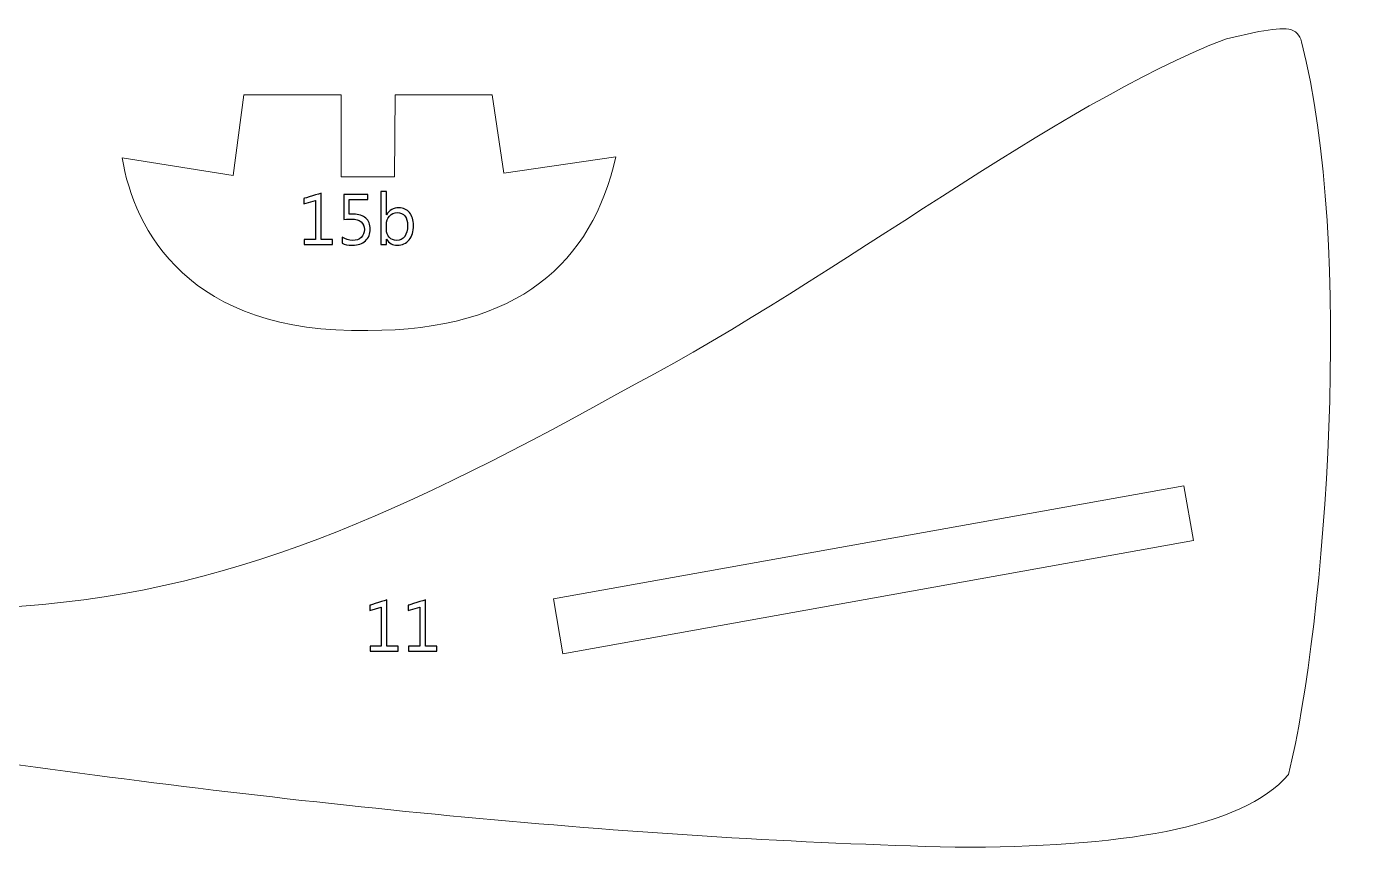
# Model space of a CAD drawing. Header units: centimetres. Extents: x -19.4 to 19.9, y -26.5 to 22.7.
# Drawn here: x 11.88 to 19.76, y -0.95 to 3.92 of the extents above; entities that cross this region are included whole.
import ezdxf

# ---------------------------------------------------------------- set-up
doc = ezdxf.new("R2010")
doc.units = ezdxf.units.CM
doc.header["$MEASUREMENT"] = 0
doc.layers.add('Camada 1', color=7, linetype='Continuous')

msp = doc.modelspace()

# ---------------------------------------------------------------- linework, layer by layer
at = {"layer": 'Camada 1', "color": 7, "lineweight": 9}
for points, knots in [([(19.36805, -0.52056), (19.0927, -0.84228), (18.36591, -0.9528), (17.39038, -0.95164), (17.39038, -0.95164), (15.5, -0.90316), (13.63281, -0.71134), (11.75615, -0.45247), (11.75615, -0.45247), (11.31918, -0.3888), (11.04032, -0.24453), (11.0438, 0.08312), (11.0438, 0.08312), (11.07917, 0.37846), (11.39479, 0.46808), (11.72457, 0.47221), (11.72457, 0.47221), (13.08022, 0.5396), (14.13726, 1.04369), (15.49136, 1.79754), (15.49136, 1.79754), (16.71144, 2.44339), (17.96469, 3.445), (18.99971, 3.84808), (18.99971, 3.84808), (18.99971, 3.84808), (19.19294, 3.88981), (19.19294, 3.88981), (19.19294, 3.88981), (19.35045, 3.92), (19.42606, 3.91653), (19.44496, 3.82885), (19.44496, 3.82885), (19.75977, 2.62616), (19.59039, 0.38517), (19.36805, -0.52056)], [0, 0, 0, 0, 0.1, 0.1, 0.1, 0.1, 0.2, 0.2, 0.2, 0.2, 0.3, 0.3, 0.3, 0.3, 0.4, 0.4, 0.4, 0.4, 0.5, 0.5, 0.5, 0.5, 0.6, 0.6, 0.6, 0.6, 0.7, 0.7, 0.7, 0.7, 0.8, 0.8, 0.8, 0.8, 1, 1, 1, 1]), ([(13.16848, 3.51509), (13.16848, 3.51509), (13.74721, 3.51499), (13.74721, 3.51499), (13.74721, 3.51499), (13.74721, 3.51499), (13.74616, 3.02765), (13.74616, 3.02765), (13.74616, 3.02765), (13.74616, 3.02765), (14.06349, 3.02779), (14.06349, 3.02779), (14.06349, 3.02779), (14.06349, 3.02779), (14.06685, 3.51485), (14.06685, 3.51485), (14.06685, 3.51485), (14.06685, 3.51485), (14.6434, 3.51505), (14.6434, 3.51505), (14.6434, 3.51505), (14.6434, 3.51505), (14.71099, 3.04898), (14.71099, 3.04898), (14.71099, 3.04898), (14.71099, 3.04898), (15.37572, 3.14653), (15.37572, 3.14653), (15.37572, 3.14653), (15.23631, 2.51995), (14.79948, 2.1152), (13.90544, 2.11579), (13.90544, 2.11579), (12.84173, 2.09275), (12.51507, 2.71417), (12.44708, 3.14112), (12.44708, 3.14112), (12.44708, 3.14112), (13.10561, 3.03636), (13.10561, 3.03636), (13.10561, 3.03636), (13.10561, 3.03636), (13.16848, 3.51509), (13.16848, 3.51509)], [0, 0, 0, 0, 0.0833333, 0.0833333, 0.0833333, 0.0833333, 0.1666667, 0.1666667, 0.1666667, 0.1666667, 0.25, 0.25, 0.25, 0.25, 0.3333333, 0.3333333, 0.3333333, 0.3333333, 0.4166667, 0.4166667, 0.4166667, 0.4166667, 0.5, 0.5, 0.5, 0.5, 0.5833333, 0.5833333, 0.5833333, 0.5833333, 0.6666667, 0.6666667, 0.6666667, 0.6666667, 0.75, 0.75, 0.75, 0.75, 0.8333333, 0.8333333, 0.8333333, 0.8333333, 1, 1, 1, 1]), ([(15.06185, 0.19724), (15.06185, 0.19724), (15.00686, 0.52285), (15.00686, 0.52285), (15.00686, 0.52285), (15.00686, 0.52285), (18.74731, 1.19321), (18.74731, 1.19321), (18.74731, 1.19321), (18.74731, 1.19321), (18.80542, 0.86876), (18.80542, 0.86876), (18.80542, 0.86876), (18.80542, 0.86876), (15.06185, 0.19724), (15.06185, 0.19724)], [0, 0, 0, 0, 0.2, 0.2, 0.2, 0.2, 0.4, 0.4, 0.4, 0.4, 0.6, 0.6, 0.6, 0.6, 1, 1, 1, 1])]:
    msp.add_open_spline(points, degree=3, knots=knots, dxfattribs=at)
at = {"layer": 'Camada 1', "color": 7}
for points, knots in [([(13.6944, 2.6272), (13.6944, 2.6272), (13.52676, 2.6272), (13.52676, 2.6272), (13.52676, 2.6272), (13.52676, 2.6272), (13.52676, 2.65683), (13.52676, 2.65683), (13.52676, 2.65683), (13.52676, 2.65683), (13.59364, 2.65683), (13.59364, 2.65683), (13.59364, 2.65683), (13.59364, 2.65683), (13.59364, 2.88727), (13.59364, 2.88727), (13.59364, 2.88727), (13.59364, 2.88727), (13.52506, 2.86681), (13.52506, 2.86681), (13.52506, 2.86681), (13.52506, 2.86681), (13.52506, 2.89898), (13.52506, 2.89898), (13.52506, 2.89898), (13.52506, 2.89898), (13.62751, 2.93031), (13.62751, 2.93031), (13.62751, 2.93031), (13.62751, 2.93031), (13.62751, 2.65683), (13.62751, 2.65683), (13.62751, 2.65683), (13.62751, 2.65683), (13.6944, 2.65683), (13.6944, 2.65683), (13.6944, 2.65683), (13.6944, 2.65683), (13.6944, 2.6272), (13.6944, 2.6272)], [0, 0, 0, 0, 0.0909091, 0.0909091, 0.0909091, 0.0909091, 0.1818182, 0.1818182, 0.1818182, 0.1818182, 0.2727273, 0.2727273, 0.2727273, 0.2727273, 0.3636364, 0.3636364, 0.3636364, 0.3636364, 0.4545455, 0.4545455, 0.4545455, 0.4545455, 0.5454545, 0.5454545, 0.5454545, 0.5454546, 0.6363636, 0.6363636, 0.6363636, 0.6363636, 0.7272727, 0.7272727, 0.7272727, 0.7272727, 0.8181818, 0.8181818, 0.8181818, 0.8181818, 1, 1, 1, 1]), ([(13.7524, 2.6344), (13.7524, 2.6344), (13.7524, 2.67038), (13.7524, 2.67038), (13.7524, 2.67038), (13.77265, 2.65712), (13.79325, 2.65048), (13.8142, 2.65048), (13.8142, 2.65048), (13.83516, 2.65048), (13.85202, 2.65641), (13.86486, 2.66826), (13.86486, 2.66826), (13.87764, 2.68005), (13.88406, 2.69578), (13.88406, 2.71533), (13.88406, 2.71533), (13.88406, 2.73473), (13.87749, 2.7499), (13.86444, 2.76076), (13.86444, 2.76076), (13.85132, 2.77163), (13.83262, 2.77706), (13.80821, 2.77706), (13.80821, 2.77706), (13.79995, 2.77706), (13.78443, 2.77622), (13.76171, 2.77459), (13.76171, 2.77459), (13.76171, 2.77459), (13.76171, 2.92354), (13.76171, 2.92354), (13.76171, 2.92354), (13.76171, 2.92354), (13.90522, 2.92354), (13.90522, 2.92354), (13.90522, 2.92354), (13.90522, 2.92354), (13.90522, 2.89306), (13.90522, 2.89306), (13.90522, 2.89306), (13.90522, 2.89306), (13.79388, 2.89306), (13.79388, 2.89306), (13.79388, 2.89306), (13.79388, 2.89306), (13.79388, 2.80585), (13.79388, 2.80585), (13.79388, 2.80585), (13.80299, 2.80641), (13.81138, 2.8067), (13.81914, 2.8067), (13.81914, 2.8067), (13.85082, 2.8067), (13.87538, 2.79872), (13.89273, 2.78285), (13.89273, 2.78285), (13.91009, 2.76697), (13.91877, 2.74517), (13.91877, 2.71751), (13.91877, 2.71751), (13.91877, 2.68887), (13.90946, 2.66579), (13.89076, 2.64837), (13.89076, 2.64837), (13.87206, 2.63087), (13.84638, 2.62212), (13.81385, 2.62212), (13.81385, 2.62212), (13.78641, 2.62212), (13.76594, 2.62621), (13.7524, 2.6344)], [0, 0, 0, 0, 0.0526316, 0.0526316, 0.0526316, 0.0526316, 0.1052632, 0.1052632, 0.1052632, 0.1052632, 0.1578947, 0.1578947, 0.1578947, 0.1578947, 0.2105263, 0.2105263, 0.2105263, 0.2105263, 0.2631579, 0.2631579, 0.2631579, 0.2631579, 0.3157895, 0.3157895, 0.3157895, 0.3157895, 0.3684211, 0.3684211, 0.3684211, 0.3684211, 0.4210526, 0.4210526, 0.4210526, 0.4210526, 0.4736842, 0.4736842, 0.4736842, 0.4736842, 0.5263158, 0.5263158, 0.5263158, 0.5263158, 0.5789474, 0.5789474, 0.5789474, 0.5789474, 0.6315789, 0.6315789, 0.6315789, 0.631579, 0.6842105, 0.6842105, 0.6842105, 0.6842105, 0.7368421, 0.7368421, 0.7368421, 0.7368421, 0.7894737, 0.7894737, 0.7894737, 0.7894737, 0.8421053, 0.8421053, 0.8421053, 0.8421053, 0.8947368, 0.8947368, 0.8947368, 0.8947369, 1, 1, 1, 1]), ([(14.01571, 2.65754), (14.01571, 2.65754), (14.01487, 2.65754), (14.01487, 2.65754), (14.01487, 2.65754), (14.01487, 2.65754), (14.01487, 2.6272), (14.01487, 2.6272), (14.01487, 2.6272), (14.01487, 2.6272), (13.981, 2.6272), (13.981, 2.6272), (13.981, 2.6272), (13.981, 2.6272), (13.981, 2.94047), (13.981, 2.94047), (13.981, 2.94047), (13.981, 2.94047), (14.01487, 2.94047), (14.01487, 2.94047), (14.01487, 2.94047), (14.01487, 2.94047), (14.01487, 2.8019), (14.01487, 2.8019), (14.01487, 2.8019), (14.01487, 2.8019), (14.01571, 2.8019), (14.01571, 2.8019), (14.01571, 2.8019), (14.03237, 2.82991), (14.05678, 2.84395), (14.08888, 2.84395), (14.08888, 2.84395), (14.11605, 2.84395), (14.13728, 2.8345), (14.15266, 2.81552), (14.15266, 2.81552), (14.16805, 2.79654), (14.17574, 2.77114), (14.17574, 2.73924), (14.17574, 2.73924), (14.17574, 2.70382), (14.16713, 2.67539), (14.14991, 2.65408), (14.14991, 2.65408), (14.13263, 2.63277), (14.10906, 2.62212), (14.07914, 2.62212), (14.07914, 2.62212), (14.0512, 2.62212), (14.03004, 2.6339), (14.01571, 2.65754)], [0, 0, 0, 0, 0.0714286, 0.0714286, 0.0714286, 0.0714286, 0.1428571, 0.1428571, 0.1428571, 0.1428572, 0.2142857, 0.2142857, 0.2142857, 0.2142857, 0.2857143, 0.2857143, 0.2857143, 0.2857143, 0.3571429, 0.3571429, 0.3571429, 0.3571429, 0.4285714, 0.4285714, 0.4285714, 0.4285714, 0.5, 0.5, 0.5, 0.5, 0.5714286, 0.5714286, 0.5714286, 0.5714286, 0.6428571, 0.6428571, 0.6428571, 0.6428572, 0.7142857, 0.7142857, 0.7142857, 0.7142857, 0.7857143, 0.7857143, 0.7857143, 0.7857143, 0.8571429, 0.8571429, 0.8571429, 0.8571429, 1, 1, 1, 1]), ([(14.01487, 2.7432), (14.01487, 2.7432), (14.01487, 2.71356), (14.01487, 2.71356), (14.01487, 2.71356), (14.01487, 2.69599), (14.02058, 2.68111), (14.03194, 2.66883), (14.03194, 2.66883), (14.0433, 2.65662), (14.05777, 2.65048), (14.07526, 2.65048), (14.07526, 2.65048), (14.0958, 2.65048), (14.11188, 2.65839), (14.12353, 2.67412), (14.12353, 2.67412), (14.13517, 2.68992), (14.14102, 2.7118), (14.14102, 2.73988), (14.14102, 2.73988), (14.14102, 2.76352), (14.13559, 2.78207), (14.12465, 2.79548), (14.12465, 2.79548), (14.11379, 2.80888), (14.09904, 2.81559), (14.08041, 2.81559), (14.08041, 2.81559), (14.06073, 2.81559), (14.04485, 2.80874), (14.03286, 2.79498), (14.03286, 2.79498), (14.02087, 2.78123), (14.01487, 2.76394), (14.01487, 2.7432)], [0, 0, 0, 0, 0.1, 0.1, 0.1, 0.1, 0.2, 0.2, 0.2, 0.2, 0.3, 0.3, 0.3, 0.3, 0.4, 0.4, 0.4, 0.4, 0.5, 0.5, 0.5, 0.5, 0.6, 0.6, 0.6, 0.6, 0.7, 0.7, 0.7, 0.7, 0.8, 0.8, 0.8, 0.8, 1, 1, 1, 1]), ([(14.0854, 0.2132), (14.0854, 0.2132), (13.91776, 0.2132), (13.91776, 0.2132), (13.91776, 0.2132), (13.91776, 0.2132), (13.91776, 0.24283), (13.91776, 0.24283), (13.91776, 0.24283), (13.91776, 0.24283), (13.98464, 0.24283), (13.98464, 0.24283), (13.98464, 0.24283), (13.98464, 0.24283), (13.98464, 0.47327), (13.98464, 0.47327), (13.98464, 0.47327), (13.98464, 0.47327), (13.91606, 0.45281), (13.91606, 0.45281), (13.91606, 0.45281), (13.91606, 0.45281), (13.91606, 0.48498), (13.91606, 0.48498), (13.91606, 0.48498), (13.91606, 0.48498), (14.01851, 0.51631), (14.01851, 0.51631), (14.01851, 0.51631), (14.01851, 0.51631), (14.01851, 0.24283), (14.01851, 0.24283), (14.01851, 0.24283), (14.01851, 0.24283), (14.0854, 0.24283), (14.0854, 0.24283), (14.0854, 0.24283), (14.0854, 0.24283), (14.0854, 0.2132), (14.0854, 0.2132)], [0, 0, 0, 0, 0.0909091, 0.0909091, 0.0909091, 0.0909091, 0.1818182, 0.1818182, 0.1818182, 0.1818182, 0.2727273, 0.2727273, 0.2727273, 0.2727273, 0.3636364, 0.3636364, 0.3636364, 0.3636364, 0.4545455, 0.4545455, 0.4545455, 0.4545455, 0.5454545, 0.5454545, 0.5454545, 0.5454546, 0.6363636, 0.6363636, 0.6363636, 0.6363636, 0.7272727, 0.7272727, 0.7272727, 0.7272727, 0.8181818, 0.8181818, 0.8181818, 0.8181818, 1, 1, 1, 1]), ([(14.31358, 0.2132), (14.31358, 0.2132), (14.14594, 0.2132), (14.14594, 0.2132), (14.14594, 0.2132), (14.14594, 0.2132), (14.14594, 0.24283), (14.14594, 0.24283), (14.14594, 0.24283), (14.14594, 0.24283), (14.21282, 0.24283), (14.21282, 0.24283), (14.21282, 0.24283), (14.21282, 0.24283), (14.21282, 0.47327), (14.21282, 0.47327), (14.21282, 0.47327), (14.21282, 0.47327), (14.14424, 0.45281), (14.14424, 0.45281), (14.14424, 0.45281), (14.14424, 0.45281), (14.14424, 0.48498), (14.14424, 0.48498), (14.14424, 0.48498), (14.14424, 0.48498), (14.24669, 0.51631), (14.24669, 0.51631), (14.24669, 0.51631), (14.24669, 0.51631), (14.24669, 0.24283), (14.24669, 0.24283), (14.24669, 0.24283), (14.24669, 0.24283), (14.31358, 0.24283), (14.31358, 0.24283), (14.31358, 0.24283), (14.31358, 0.24283), (14.31358, 0.2132), (14.31358, 0.2132)], [0, 0, 0, 0, 0.0909091, 0.0909091, 0.0909091, 0.0909091, 0.1818182, 0.1818182, 0.1818182, 0.1818182, 0.2727273, 0.2727273, 0.2727273, 0.2727273, 0.3636364, 0.3636364, 0.3636364, 0.3636364, 0.4545455, 0.4545455, 0.4545455, 0.4545455, 0.5454545, 0.5454545, 0.5454545, 0.5454546, 0.6363636, 0.6363636, 0.6363636, 0.6363636, 0.7272727, 0.7272727, 0.7272727, 0.7272727, 0.8181818, 0.8181818, 0.8181818, 0.8181818, 1, 1, 1, 1])]:
    msp.add_open_spline(points, degree=3, knots=knots, dxfattribs=at)
at = {"layer": 'Camada 1', "color": 250, "lineweight": 9}
for points, knots in [([(13.6944, 2.6272), (13.6944, 2.6272), (13.52676, 2.6272), (13.52676, 2.6272), (13.52676, 2.6272), (13.52676, 2.6272), (13.52676, 2.65683), (13.52676, 2.65683), (13.52676, 2.65683), (13.52676, 2.65683), (13.59364, 2.65683), (13.59364, 2.65683), (13.59364, 2.65683), (13.59364, 2.65683), (13.59364, 2.88727), (13.59364, 2.88727), (13.59364, 2.88727), (13.59364, 2.88727), (13.52506, 2.86681), (13.52506, 2.86681), (13.52506, 2.86681), (13.52506, 2.86681), (13.52506, 2.89898), (13.52506, 2.89898), (13.52506, 2.89898), (13.52506, 2.89898), (13.62751, 2.93031), (13.62751, 2.93031), (13.62751, 2.93031), (13.62751, 2.93031), (13.62751, 2.65683), (13.62751, 2.65683), (13.62751, 2.65683), (13.62751, 2.65683), (13.6944, 2.65683), (13.6944, 2.65683), (13.6944, 2.65683), (13.6944, 2.65683), (13.6944, 2.6272), (13.6944, 2.6272)], [0, 0, 0, 0, 0.0909091, 0.0909091, 0.0909091, 0.0909091, 0.1818182, 0.1818182, 0.1818182, 0.1818182, 0.2727273, 0.2727273, 0.2727273, 0.2727273, 0.3636364, 0.3636364, 0.3636364, 0.3636364, 0.4545455, 0.4545455, 0.4545455, 0.4545455, 0.5454545, 0.5454545, 0.5454545, 0.5454546, 0.6363636, 0.6363636, 0.6363636, 0.6363636, 0.7272727, 0.7272727, 0.7272727, 0.7272727, 0.8181818, 0.8181818, 0.8181818, 0.8181818, 1, 1, 1, 1]), ([(13.7524, 2.6344), (13.7524, 2.6344), (13.7524, 2.67038), (13.7524, 2.67038), (13.7524, 2.67038), (13.77265, 2.65712), (13.79325, 2.65048), (13.8142, 2.65048), (13.8142, 2.65048), (13.83516, 2.65048), (13.85202, 2.65641), (13.86486, 2.66826), (13.86486, 2.66826), (13.87764, 2.68005), (13.88406, 2.69578), (13.88406, 2.71533), (13.88406, 2.71533), (13.88406, 2.73473), (13.87749, 2.7499), (13.86444, 2.76076), (13.86444, 2.76076), (13.85132, 2.77163), (13.83262, 2.77706), (13.80821, 2.77706), (13.80821, 2.77706), (13.79995, 2.77706), (13.78443, 2.77622), (13.76171, 2.77459), (13.76171, 2.77459), (13.76171, 2.77459), (13.76171, 2.92354), (13.76171, 2.92354), (13.76171, 2.92354), (13.76171, 2.92354), (13.90522, 2.92354), (13.90522, 2.92354), (13.90522, 2.92354), (13.90522, 2.92354), (13.90522, 2.89306), (13.90522, 2.89306), (13.90522, 2.89306), (13.90522, 2.89306), (13.79388, 2.89306), (13.79388, 2.89306), (13.79388, 2.89306), (13.79388, 2.89306), (13.79388, 2.80585), (13.79388, 2.80585), (13.79388, 2.80585), (13.80299, 2.80641), (13.81138, 2.8067), (13.81914, 2.8067), (13.81914, 2.8067), (13.85082, 2.8067), (13.87538, 2.79872), (13.89273, 2.78285), (13.89273, 2.78285), (13.91009, 2.76697), (13.91877, 2.74517), (13.91877, 2.71751), (13.91877, 2.71751), (13.91877, 2.68887), (13.90946, 2.66579), (13.89076, 2.64837), (13.89076, 2.64837), (13.87206, 2.63087), (13.84638, 2.62212), (13.81385, 2.62212), (13.81385, 2.62212), (13.78641, 2.62212), (13.76594, 2.62621), (13.7524, 2.6344)], [0, 0, 0, 0, 0.0526316, 0.0526316, 0.0526316, 0.0526316, 0.1052632, 0.1052632, 0.1052632, 0.1052632, 0.1578947, 0.1578947, 0.1578947, 0.1578947, 0.2105263, 0.2105263, 0.2105263, 0.2105263, 0.2631579, 0.2631579, 0.2631579, 0.2631579, 0.3157895, 0.3157895, 0.3157895, 0.3157895, 0.3684211, 0.3684211, 0.3684211, 0.3684211, 0.4210526, 0.4210526, 0.4210526, 0.4210526, 0.4736842, 0.4736842, 0.4736842, 0.4736842, 0.5263158, 0.5263158, 0.5263158, 0.5263158, 0.5789474, 0.5789474, 0.5789474, 0.5789474, 0.6315789, 0.6315789, 0.6315789, 0.631579, 0.6842105, 0.6842105, 0.6842105, 0.6842105, 0.7368421, 0.7368421, 0.7368421, 0.7368421, 0.7894737, 0.7894737, 0.7894737, 0.7894737, 0.8421053, 0.8421053, 0.8421053, 0.8421053, 0.8947368, 0.8947368, 0.8947368, 0.8947369, 1, 1, 1, 1]), ([(14.01571, 2.65754), (14.01571, 2.65754), (14.01487, 2.65754), (14.01487, 2.65754), (14.01487, 2.65754), (14.01487, 2.65754), (14.01487, 2.6272), (14.01487, 2.6272), (14.01487, 2.6272), (14.01487, 2.6272), (13.981, 2.6272), (13.981, 2.6272), (13.981, 2.6272), (13.981, 2.6272), (13.981, 2.94047), (13.981, 2.94047), (13.981, 2.94047), (13.981, 2.94047), (14.01487, 2.94047), (14.01487, 2.94047), (14.01487, 2.94047), (14.01487, 2.94047), (14.01487, 2.8019), (14.01487, 2.8019), (14.01487, 2.8019), (14.01487, 2.8019), (14.01571, 2.8019), (14.01571, 2.8019), (14.01571, 2.8019), (14.03237, 2.82991), (14.05678, 2.84395), (14.08888, 2.84395), (14.08888, 2.84395), (14.11605, 2.84395), (14.13728, 2.8345), (14.15266, 2.81552), (14.15266, 2.81552), (14.16805, 2.79654), (14.17574, 2.77114), (14.17574, 2.73924), (14.17574, 2.73924), (14.17574, 2.70382), (14.16713, 2.67539), (14.14991, 2.65408), (14.14991, 2.65408), (14.13263, 2.63277), (14.10906, 2.62212), (14.07914, 2.62212), (14.07914, 2.62212), (14.0512, 2.62212), (14.03004, 2.6339), (14.01571, 2.65754)], [0, 0, 0, 0, 0.0714286, 0.0714286, 0.0714286, 0.0714286, 0.1428571, 0.1428571, 0.1428571, 0.1428572, 0.2142857, 0.2142857, 0.2142857, 0.2142857, 0.2857143, 0.2857143, 0.2857143, 0.2857143, 0.3571429, 0.3571429, 0.3571429, 0.3571429, 0.4285714, 0.4285714, 0.4285714, 0.4285714, 0.5, 0.5, 0.5, 0.5, 0.5714286, 0.5714286, 0.5714286, 0.5714286, 0.6428571, 0.6428571, 0.6428571, 0.6428572, 0.7142857, 0.7142857, 0.7142857, 0.7142857, 0.7857143, 0.7857143, 0.7857143, 0.7857143, 0.8571429, 0.8571429, 0.8571429, 0.8571429, 1, 1, 1, 1]), ([(14.01487, 2.7432), (14.01487, 2.7432), (14.01487, 2.71356), (14.01487, 2.71356), (14.01487, 2.71356), (14.01487, 2.69599), (14.02058, 2.68111), (14.03194, 2.66883), (14.03194, 2.66883), (14.0433, 2.65662), (14.05777, 2.65048), (14.07526, 2.65048), (14.07526, 2.65048), (14.0958, 2.65048), (14.11188, 2.65839), (14.12353, 2.67412), (14.12353, 2.67412), (14.13517, 2.68992), (14.14102, 2.7118), (14.14102, 2.73988), (14.14102, 2.73988), (14.14102, 2.76352), (14.13559, 2.78207), (14.12465, 2.79548), (14.12465, 2.79548), (14.11379, 2.80888), (14.09904, 2.81559), (14.08041, 2.81559), (14.08041, 2.81559), (14.06073, 2.81559), (14.04485, 2.80874), (14.03286, 2.79498), (14.03286, 2.79498), (14.02087, 2.78123), (14.01487, 2.76394), (14.01487, 2.7432)], [0, 0, 0, 0, 0.1, 0.1, 0.1, 0.1, 0.2, 0.2, 0.2, 0.2, 0.3, 0.3, 0.3, 0.3, 0.4, 0.4, 0.4, 0.4, 0.5, 0.5, 0.5, 0.5, 0.6, 0.6, 0.6, 0.6, 0.7, 0.7, 0.7, 0.7, 0.8, 0.8, 0.8, 0.8, 1, 1, 1, 1]), ([(14.0854, 0.2132), (14.0854, 0.2132), (13.91776, 0.2132), (13.91776, 0.2132), (13.91776, 0.2132), (13.91776, 0.2132), (13.91776, 0.24283), (13.91776, 0.24283), (13.91776, 0.24283), (13.91776, 0.24283), (13.98464, 0.24283), (13.98464, 0.24283), (13.98464, 0.24283), (13.98464, 0.24283), (13.98464, 0.47327), (13.98464, 0.47327), (13.98464, 0.47327), (13.98464, 0.47327), (13.91606, 0.45281), (13.91606, 0.45281), (13.91606, 0.45281), (13.91606, 0.45281), (13.91606, 0.48498), (13.91606, 0.48498), (13.91606, 0.48498), (13.91606, 0.48498), (14.01851, 0.51631), (14.01851, 0.51631), (14.01851, 0.51631), (14.01851, 0.51631), (14.01851, 0.24283), (14.01851, 0.24283), (14.01851, 0.24283), (14.01851, 0.24283), (14.0854, 0.24283), (14.0854, 0.24283), (14.0854, 0.24283), (14.0854, 0.24283), (14.0854, 0.2132), (14.0854, 0.2132)], [0, 0, 0, 0, 0.0909091, 0.0909091, 0.0909091, 0.0909091, 0.1818182, 0.1818182, 0.1818182, 0.1818182, 0.2727273, 0.2727273, 0.2727273, 0.2727273, 0.3636364, 0.3636364, 0.3636364, 0.3636364, 0.4545455, 0.4545455, 0.4545455, 0.4545455, 0.5454545, 0.5454545, 0.5454545, 0.5454546, 0.6363636, 0.6363636, 0.6363636, 0.6363636, 0.7272727, 0.7272727, 0.7272727, 0.7272727, 0.8181818, 0.8181818, 0.8181818, 0.8181818, 1, 1, 1, 1]), ([(14.31358, 0.2132), (14.31358, 0.2132), (14.14594, 0.2132), (14.14594, 0.2132), (14.14594, 0.2132), (14.14594, 0.2132), (14.14594, 0.24283), (14.14594, 0.24283), (14.14594, 0.24283), (14.14594, 0.24283), (14.21282, 0.24283), (14.21282, 0.24283), (14.21282, 0.24283), (14.21282, 0.24283), (14.21282, 0.47327), (14.21282, 0.47327), (14.21282, 0.47327), (14.21282, 0.47327), (14.14424, 0.45281), (14.14424, 0.45281), (14.14424, 0.45281), (14.14424, 0.45281), (14.14424, 0.48498), (14.14424, 0.48498), (14.14424, 0.48498), (14.14424, 0.48498), (14.24669, 0.51631), (14.24669, 0.51631), (14.24669, 0.51631), (14.24669, 0.51631), (14.24669, 0.24283), (14.24669, 0.24283), (14.24669, 0.24283), (14.24669, 0.24283), (14.31358, 0.24283), (14.31358, 0.24283), (14.31358, 0.24283), (14.31358, 0.24283), (14.31358, 0.2132), (14.31358, 0.2132)], [0, 0, 0, 0, 0.0909091, 0.0909091, 0.0909091, 0.0909091, 0.1818182, 0.1818182, 0.1818182, 0.1818182, 0.2727273, 0.2727273, 0.2727273, 0.2727273, 0.3636364, 0.3636364, 0.3636364, 0.3636364, 0.4545455, 0.4545455, 0.4545455, 0.4545455, 0.5454545, 0.5454545, 0.5454545, 0.5454546, 0.6363636, 0.6363636, 0.6363636, 0.6363636, 0.7272727, 0.7272727, 0.7272727, 0.7272727, 0.8181818, 0.8181818, 0.8181818, 0.8181818, 1, 1, 1, 1])]:
    msp.add_open_spline(points, degree=3, knots=knots, dxfattribs=at)

doc.saveas('drawing.dxf')
